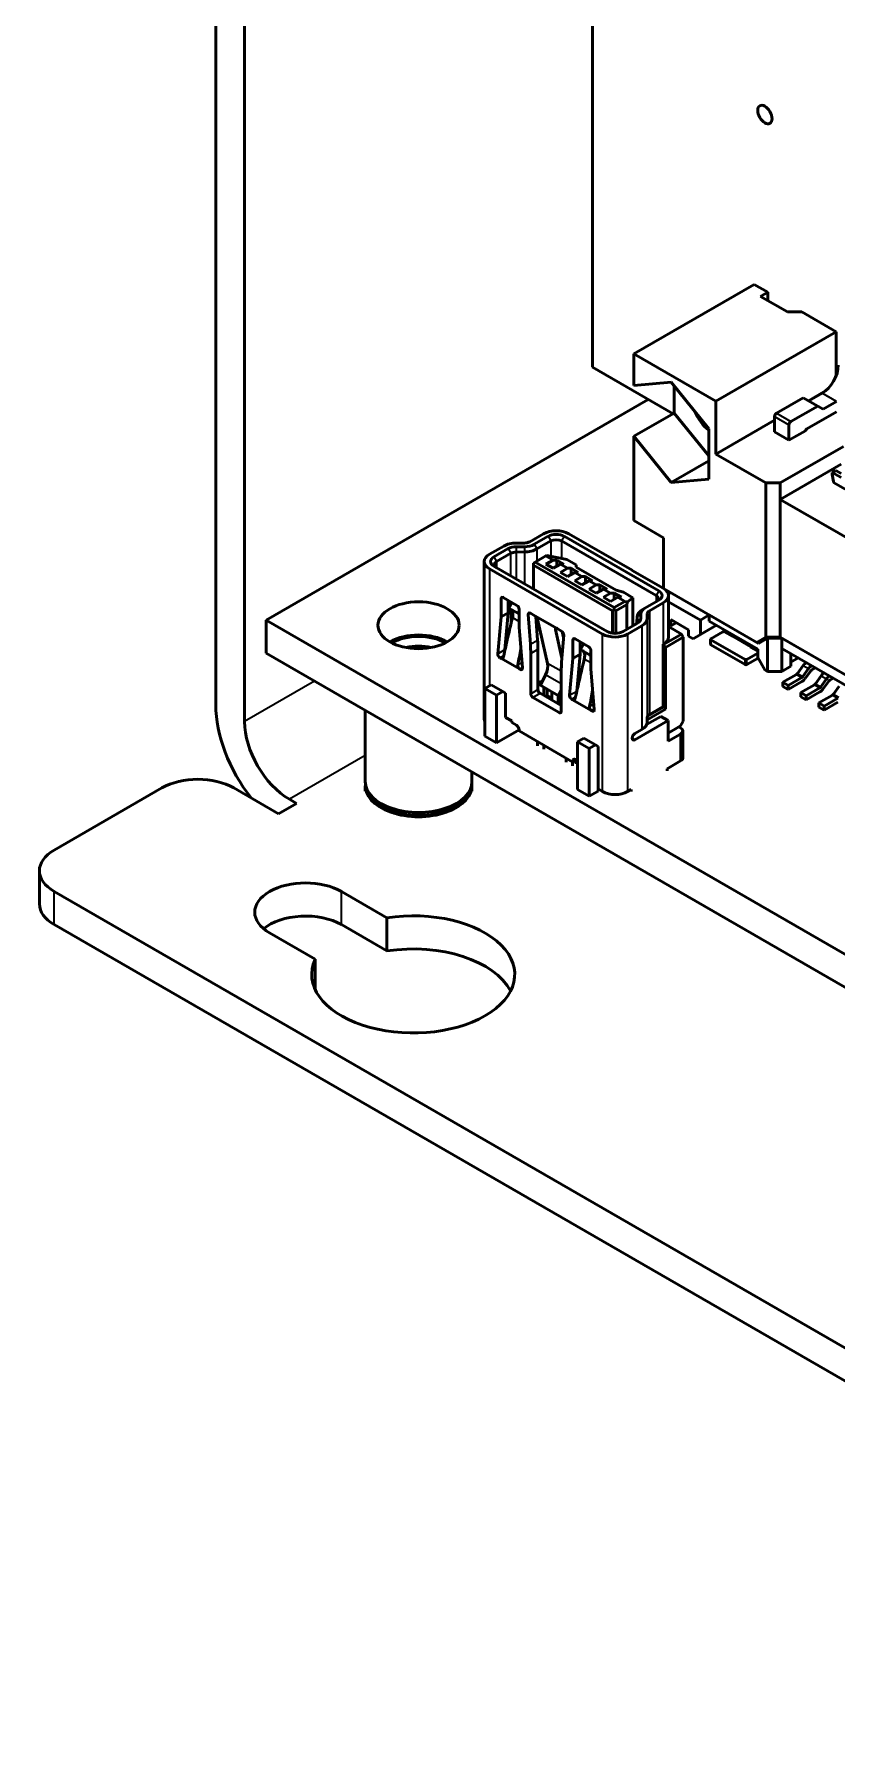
# Model space of a CAD drawing. Header units: millimetres. Extents: x 3118 to 4801, y 919 to 1849.
# Drawn here: x 3888.7 to 3920.3, y 1532.1 to 1600 of the extents above; entities that cross this region are included whole.
import ezdxf

# ---------------------------------------------------------------- set-up
doc = ezdxf.new("R2010")
doc.units = ezdxf.units.MM
doc.header["$LTSCALE"] = 1.8
doc.layers.add('외형선(ISO)', color=7, linetype='Continuous', lineweight=50)
doc.layers.add('좁은 외형선(ISO)', color=7, linetype='Continuous', lineweight=35)

msp = doc.modelspace()

# ---------------------------------------------------------------- linework, layer by layer
at = {"layer": '외형선(ISO)'}
for p, q in [((3895.856, 1629.04), (3895.856, 1573.6)), ((3896.987, 1572.947), (3896.987, 1628.387)), ((3910.705, 1626.917), (3910.705, 1586.909)), ((3917.069, 1590.175), (3912.331, 1587.439)), ((3917.606, 1589.864), (3917.069, 1590.175)), ((3917.323, 1589.701), (3917.606, 1589.864)), ((3917.323, 1589.701), (3918.384, 1589.089)), ((3917.606, 1589.864), (3917.606, 1589.538)), ((3918.95, 1589.089), (3918.384, 1589.089)), ((3920.3, 1588.309), (3918.95, 1589.089)), ((3915.563, 1585.574), (3920.3, 1588.309)), ((3920.3, 1586.579), (3920.3, 1588.309)), ((3912.331, 1587.439), (3912.331, 1586.198)), ((3915.563, 1585.574), (3912.331, 1587.439)), ((3910.705, 1586.909), (3913.873, 1585.08)), ((3912.331, 1586.198), (3913.795, 1586.329)), ((3913.795, 1586.329), (3915.28, 1584.482)), ((3912.897, 1585.643), (3897.836, 1576.947)), ((3913.922, 1586.17), (3913.922, 1585.108)), ((3915.563, 1583.492), (3915.563, 1585.574)), ((3919.006, 1585.708), (3917.946, 1585.096)), ((3919.006, 1585.708), (3919.572, 1585.382)), ((3919.204, 1585.594), (3919.882, 1585.985)), ((3919.219, 1585.586), (3919.749, 1585.892)), ((3919.784, 1585.259), (3920.315, 1585.566)), ((3912.331, 1584.19), (3913.922, 1585.108)), ((3913.922, 1585.108), (3915.28, 1583.42)), ((3917.875, 1584.974), (3917.875, 1584.361)), ((3918.511, 1584.769), (3919.572, 1585.382)), ((3919.148, 1584.484), (3920.315, 1585.157)), ((3919.572, 1585.382), (3919.784, 1585.259)), ((3915.28, 1584.482), (3915.28, 1582.502)), ((3915.563, 1583.492), (3917.875, 1584.827)), ((3918.441, 1584.035), (3917.875, 1584.361)), ((3918.441, 1584.035), (3918.441, 1584.647)), ((3919.087, 1584.407), (3918.441, 1584.035)), ((3913.795, 1582.369), (3912.331, 1584.19)), ((3912.331, 1584.19), (3912.331, 1580.867)), ((3918.094, 1582.357), (3920.583, 1583.794)), ((3915.28, 1583.226), (3913.795, 1582.369)), ((3915.563, 1583.492), (3917.529, 1582.357)), ((3918.094, 1581.703), (3920.498, 1583.092)), ((3915.28, 1582.502), (3913.795, 1582.369)), ((3917.529, 1582.357), (3918.094, 1582.357)), ((3917.529, 1582.357), (3917.529, 1576.274)), ((3918.094, 1582.357), (3918.094, 1581.703)), ((3920.145, 1582.765), (3920.286, 1582.847)), ((3920.498, 1582.561), (3920.145, 1582.765)), ((3920.145, 1582.683), (3920.145, 1582.765)), ((3920.145, 1582.683), (3920.201, 1582.406)), ((3920.201, 1582.365), (3920.201, 1582.406)), ((3920.654, 1582.104), (3920.201, 1582.365)), ((3920.498, 1582.724), (3920.286, 1582.847)), ((3918.094, 1576.274), (3918.094, 1581.703)), ((3918.094, 1581.703), (3947.086, 1564.965)), ((3913.498, 1580.193), (3912.331, 1580.867)), ((3908.225, 1580.035), (3908.771, 1580.35)), ((3908.948, 1580.248), (3908.402, 1579.933)), ((3913.311, 1578.097), (3909.584, 1580.248)), ((3909.761, 1580.35), (3912.259, 1578.908)), ((3913.498, 1578.193), (3913.498, 1580.193)), ((3906.639, 1579.54), (3907.202, 1579.865)), ((3907.379, 1579.763), (3906.816, 1579.438)), ((3907.485, 1579.579), (3906.922, 1579.254)), ((3907.694, 1579.983), (3908.014, 1579.984)), ((3908.016, 1579.84), (3907.695, 1579.839)), ((3908.016, 1579.631), (3907.696, 1579.63)), ((3908.866, 1579.479), (3908.442, 1579.234)), ((3909.054, 1580.064), (3908.508, 1579.749)), ((3908.866, 1579.479), (3908.899, 1579.497)), ((3909.149, 1579.315), (3908.866, 1579.479)), ((3909.688, 1579.331), (3908.899, 1579.497)), ((3913.205, 1577.913), (3909.478, 1580.064)), ((3906.434, 1579.254), (3906.434, 1573.049)), ((3911.094, 1576.396), (3906.639, 1578.968)), ((3906.816, 1579.07), (3911.271, 1576.498)), ((3908.442, 1579.234), (3908.371, 1579.193)), ((3908.371, 1579.193), (3908.371, 1579.111)), ((3908.371, 1579.111), (3911.483, 1577.315)), ((3908.371, 1578.172), (3908.371, 1579.111)), ((3908.442, 1579.234), (3911.553, 1577.437)), ((3908.866, 1579.152), (3909.149, 1579.315)), ((3909.149, 1578.989), (3908.866, 1579.152)), ((3909.291, 1579.315), (3909.149, 1579.315)), ((3909.432, 1579.152), (3909.149, 1578.989)), ((3909.291, 1579.315), (3909.574, 1579.152)), ((3909.291, 1579.07), (3909.291, 1579.315)), ((3909.574, 1579.152), (3909.432, 1579.152)), ((3909.715, 1578.989), (3909.432, 1579.152)), ((3909.432, 1578.825), (3909.715, 1578.989)), ((3909.715, 1578.662), (3909.432, 1578.825)), ((3910.056, 1579.119), (3909.688, 1579.331)), ((3909.856, 1578.989), (3909.715, 1578.989)), ((3909.998, 1578.825), (3909.715, 1578.662)), ((3909.856, 1578.989), (3910.139, 1578.825)), ((3909.856, 1578.744), (3909.856, 1578.989)), ((3910.139, 1578.825), (3909.998, 1578.825)), ((3910.281, 1578.662), (3909.998, 1578.825)), ((3910.056, 1579.037), (3910.056, 1579.119)), ((3911.637, 1578.124), (3910.056, 1579.037)), ((3912.259, 1578.908), (3912.259, 1578.906)), ((3912.262, 1578.906), (3913.487, 1578.199)), ((3909.998, 1578.499), (3910.281, 1578.662)), ((3910.281, 1578.335), (3909.998, 1578.499)), ((3910.422, 1578.662), (3910.281, 1578.662)), ((3910.564, 1578.499), (3910.281, 1578.335)), ((3910.422, 1578.662), (3910.705, 1578.499)), ((3910.422, 1578.417), (3910.422, 1578.662)), ((3910.705, 1578.499), (3910.564, 1578.499)), ((3910.846, 1578.335), (3910.564, 1578.499)), ((3910.564, 1578.172), (3910.846, 1578.335)), ((3910.846, 1578.009), (3910.564, 1578.172)), ((3910.988, 1578.335), (3910.846, 1578.335)), ((3911.129, 1578.172), (3910.846, 1578.009)), ((3910.988, 1578.335), (3911.271, 1578.172)), ((3910.988, 1578.09), (3910.988, 1578.335)), ((3911.271, 1578.172), (3911.129, 1578.172)), ((3911.412, 1578.009), (3911.129, 1578.172)), ((3911.92, 1578.042), (3911.637, 1578.124)), ((3917.175, 1576.07), (3913.498, 1578.193)), ((3907.099, 1577.788), (3907.099, 1577.07)), ((3907.721, 1577.527), (3907.184, 1577.837)), ((3907.382, 1577.723), (3907.382, 1577.233)), ((3907.527, 1577.639), (3907.399, 1577.418)), ((3907.399, 1577.418), (3907.753, 1577.214)), ((3911.129, 1577.846), (3911.412, 1578.009)), ((3911.412, 1577.682), (3911.129, 1577.846)), ((3911.553, 1578.009), (3911.412, 1578.009)), ((3911.695, 1577.846), (3911.412, 1577.682)), ((3911.553, 1578.009), (3911.836, 1577.846)), ((3911.553, 1577.764), (3911.553, 1578.009)), ((3911.553, 1577.437), (3911.978, 1577.682)), ((3911.553, 1577.437), (3911.553, 1577.356)), ((3911.624, 1577.315), (3912.048, 1577.56)), ((3911.836, 1577.846), (3911.695, 1577.846)), ((3911.978, 1577.682), (3911.695, 1577.846)), ((3912.288, 1577.83), (3911.92, 1578.042)), ((3911.978, 1577.682), (3912.076, 1577.663)), ((3912.076, 1577.663), (3912.048, 1577.56)), ((3912.048, 1576.58), (3912.048, 1577.56)), ((3912.288, 1577.83), (3912.076, 1577.663)), ((3912.288, 1576.718), (3912.288, 1577.83)), ((3912.765, 1577.414), (3913.311, 1577.729)), ((3913.487, 1577.627), (3912.941, 1577.312)), ((3913.684, 1577.974), (3913.781, 1578.029)), ((3913.692, 1577.913), (3913.692, 1576.28)), ((3914.948, 1576.947), (3913.692, 1577.672)), ((3897.836, 1576.947), (3960.061, 1541.022)), ((3897.836, 1575.641), (3897.836, 1576.947)), ((3907.099, 1577.07), (3906.967, 1575.621)), ((3907.099, 1577.07), (3907.382, 1577.233)), ((3907.382, 1577.233), (3907.249, 1575.784)), ((3907.753, 1577.214), (3907.806, 1577.306)), ((3907.806, 1577.183), (3907.753, 1577.214)), ((3907.806, 1576.662), (3907.806, 1577.38)), ((3908.167, 1577.163), (3908.252, 1575.998)), ((3908.428, 1577.119), (3908.252, 1577.221)), ((3908.428, 1577.119), (3909.305, 1576.613)), ((3908.468, 1577.088), (3908.535, 1576.161)), ((3908.532, 1576.983), (3908.926, 1575.241)), ((3911.553, 1577.356), (3911.483, 1577.315)), ((3911.483, 1576.43), (3911.483, 1577.315)), ((3911.624, 1577.315), (3911.553, 1577.356)), ((3911.624, 1576.423), (3911.624, 1577.315)), ((3911.907, 1576.498), (3912.47, 1576.824)), ((3912.452, 1576.884), (3912.454, 1577.069)), ((3912.602, 1577.006), (3912.604, 1577.191)), ((3912.765, 1577.414), (3912.659, 1577.353)), ((3912.854, 1577.19), (3912.852, 1577.005)), ((3913.781, 1576.723), (3913.692, 1576.774)), ((3913.781, 1576.723), (3913.781, 1576.968)), ((3913.781, 1576.968), (3914.488, 1576.56)), ((3913.993, 1576.845), (3913.781, 1576.723)), ((3914.948, 1576.947), (3915.301, 1577.152)), ((3914.948, 1576.376), (3914.948, 1576.947)), ((3914.948, 1576.376), (3915.584, 1576.743)), ((3915.301, 1576.907), (3915.301, 1577.152)), ((3917.246, 1576.029), (3915.301, 1577.152)), ((3917.21, 1575.804), (3915.301, 1576.907)), ((3907.938, 1575.06), (3907.806, 1576.662)), ((3909.24, 1576.575), (3909.494, 1575.45)), ((3909.481, 1576.511), (3909.305, 1576.613)), ((3909.481, 1575.289), (3909.565, 1576.356)), ((3909.504, 1576.494), (3909.558, 1576.257)), ((3909.927, 1576.155), (3909.927, 1575.437)), ((3910.549, 1575.894), (3910.012, 1576.204)), ((3910.21, 1576.09), (3910.21, 1575.6)), ((3912.647, 1576.721), (3912.084, 1576.396)), ((3914.205, 1576.396), (3913.498, 1575.988)), ((3914.276, 1576.274), (3913.569, 1575.866)), ((3913.692, 1576.692), (3914.205, 1576.396)), ((3914.205, 1576.396), (3914.276, 1576.274)), ((3914.276, 1576.274), (3914.276, 1572.967)), ((3914.488, 1576.56), (3914.488, 1576.315)), ((3914.665, 1576.213), (3914.488, 1576.315)), ((3914.665, 1576.213), (3914.948, 1576.376)), ((3915.354, 1576.194), (3915.354, 1575.99)), ((3915.835, 1576.484), (3915.368, 1576.215)), ((3915.368, 1576.174), (3916.712, 1575.398)), ((3916.224, 1576.3), (3915.906, 1576.484)), ((3917.175, 1576.07), (3917.529, 1576.274)), ((3917.599, 1576.233), (3917.246, 1576.029)), ((3917.529, 1576.274), (3918.094, 1576.274)), ((3917.599, 1576.233), (3917.67, 1576.274)), ((3918.165, 1576.233), (3917.599, 1576.233)), ((3917.599, 1574.927), (3917.599, 1576.233)), ((3946.025, 1560.148), (3918.094, 1576.274)), ((3946.174, 1560.062), (3918.165, 1576.233)), ((3918.165, 1576.233), (3918.165, 1575.825)), ((3960.061, 1539.715), (3897.836, 1575.641)), ((3907.051, 1575.464), (3907.086, 1575.444)), ((3907.819, 1575.021), (3907.086, 1575.444)), ((3908.265, 1575.635), (3908.265, 1574.045)), ((3908.548, 1575.798), (3908.548, 1574.208)), ((3909.927, 1575.437), (3909.795, 1573.988)), ((3909.927, 1575.437), (3910.21, 1575.6)), ((3910.21, 1575.6), (3910.078, 1574.151)), ((3910.228, 1575.785), (3910.355, 1576.006)), ((3910.581, 1575.581), (3910.228, 1575.785)), ((3910.634, 1575.673), (3910.581, 1575.581)), ((3910.634, 1575.55), (3910.581, 1575.581)), ((3910.634, 1575.029), (3910.634, 1575.747)), ((3913.498, 1575.988), (3913.487, 1575.994)), ((3913.487, 1575.994), (3913.487, 1573.545)), ((3913.498, 1575.988), (3913.569, 1575.866)), ((3913.569, 1575.866), (3913.569, 1573.432)), ((3915.368, 1575.97), (3916.712, 1575.194)), ((3916.783, 1575.398), (3917.21, 1575.645)), ((3916.783, 1575.194), (3917.226, 1575.45)), ((3917.21, 1575.731), (3916.931, 1575.892)), ((3917.21, 1575.478), (3917.21, 1575.804)), ((3917.493, 1574.988), (3917.21, 1575.478)), ((3918.165, 1574.927), (3918.165, 1575.825)), ((3947.015, 1559.168), (3918.165, 1575.825)), ((3918.518, 1575.131), (3918.518, 1575.621)), ((3918.518, 1575.294), (3918.801, 1575.457)), ((3907.819, 1575.021), (3907.853, 1575.001)), ((3908.852, 1574.793), (3908.654, 1574.376)), ((3909.468, 1573.351), (3909.468, 1574.941)), ((3910.766, 1573.427), (3910.634, 1575.029)), ((3917.599, 1574.927), (3917.493, 1574.988)), ((3918.165, 1574.927), (3917.599, 1574.927)), ((3918.518, 1575.131), (3918.165, 1574.927)), ((3918.738, 1574.808), (3918.2, 1574.498)), ((3919.004, 1575.161), (3918.779, 1574.847)), ((3919.216, 1575.039), (3918.991, 1574.724)), ((3919.298, 1574.953), (3919.073, 1574.639)), ((3919.339, 1574.992), (3919.473, 1575.069)), ((3919.711, 1574.753), (3919.486, 1574.439)), ((3906.462, 1574.253), (3906.71, 1574.396)), ((3906.922, 1573.988), (3906.462, 1574.253)), ((3906.462, 1572.375), (3906.462, 1574.253)), ((3907.169, 1574.13), (3906.71, 1574.396)), ((3906.922, 1573.988), (3907.169, 1574.13)), ((3907.169, 1574.13), (3907.275, 1574.069)), ((3907.275, 1573.114), (3907.275, 1574.069)), ((3908.548, 1574.457), (3908.672, 1574.529)), ((3908.778, 1574.304), (3908.548, 1574.437)), ((3908.633, 1574.061), (3909.468, 1573.579)), ((3909.361, 1573.968), (3908.654, 1574.376)), ((3908.715, 1574.504), (3908.672, 1574.529)), ((3908.778, 1574.304), (3908.779, 1574.304)), ((3908.778, 1573.977), (3908.778, 1574.304)), ((3908.919, 1573.957), (3908.919, 1574.223)), ((3909.096, 1574.12), (3909.097, 1574.121)), ((3909.096, 1573.794), (3909.096, 1574.12)), ((3909.344, 1573.977), (3909.096, 1574.12)), ((3909.468, 1574.192), (3909.361, 1573.968)), ((3918.2, 1574.335), (3918.2, 1574.498)), ((3918.2, 1574.498), (3918.412, 1574.375)), ((3918.412, 1574.212), (3918.2, 1574.335)), ((3918.95, 1574.686), (3918.412, 1574.375)), ((3918.412, 1574.212), (3918.95, 1574.522)), ((3918.412, 1574.212), (3918.412, 1574.375)), ((3919.445, 1574.4), (3918.907, 1574.09)), ((3918.907, 1573.926), (3918.907, 1574.09)), ((3918.907, 1574.09), (3919.12, 1573.967)), ((3919.657, 1574.277), (3919.12, 1573.967)), ((3919.12, 1573.804), (3919.657, 1574.114)), ((3919.923, 1574.631), (3919.698, 1574.316)), ((3920.005, 1574.545), (3919.78, 1574.23)), ((3920.046, 1574.584), (3920.18, 1574.661)), ((3920.418, 1574.345), (3920.193, 1574.03)), ((3901.746, 1573.383), (3901.746, 1570.58)), ((3906.922, 1572.11), (3906.922, 1573.988)), ((3908.35, 1573.898), (3909.383, 1573.302)), ((3908.866, 1573.926), (3908.937, 1573.967)), ((3908.937, 1573.967), (3909.096, 1573.875)), ((3909.344, 1573.977), (3909.345, 1573.978)), ((3909.344, 1573.651), (3909.344, 1573.977)), ((3909.468, 1573.937), (3909.361, 1573.968)), ((3909.432, 1573.6), (3909.468, 1573.62)), ((3909.879, 1573.831), (3909.914, 1573.811)), ((3910.647, 1573.388), (3909.914, 1573.811)), ((3910.647, 1573.388), (3910.682, 1573.368)), ((3913.569, 1573.432), (3912.853, 1573.019)), ((3913.512, 1573.53), (3912.867, 1573.158)), ((3913.487, 1573.545), (3912.941, 1573.229)), ((3913.512, 1573.53), (3913.487, 1573.545)), ((3913.512, 1573.53), (3913.569, 1573.432)), ((3919.12, 1573.804), (3918.907, 1573.926)), ((3919.12, 1573.804), (3919.12, 1573.967)), ((3920.152, 1573.992), (3919.614, 1573.681)), ((3919.614, 1573.518), (3919.614, 1573.681)), ((3919.614, 1573.681), (3919.827, 1573.559)), ((3919.827, 1573.396), (3919.614, 1573.518)), ((3920.364, 1573.869), (3919.827, 1573.559)), ((3919.827, 1573.396), (3920.364, 1573.706)), ((3919.827, 1573.396), (3919.827, 1573.559)), ((3907.523, 1572.971), (3907.275, 1573.114)), ((3907.523, 1572.906), (3907.523, 1572.971)), ((3907.7, 1572.804), (3907.523, 1572.906)), ((3913.675, 1572.987), (3912.367, 1572.232)), ((3913.392, 1573.151), (3912.831, 1572.827)), ((3912.852, 1572.923), (3912.853, 1573.085)), ((3912.853, 1573.085), (3912.853, 1573.019)), ((3912.854, 1573.065), (3912.853, 1573.019)), ((3913.675, 1572.987), (3913.392, 1573.151)), ((3913.675, 1572.171), (3913.675, 1572.987)), ((3914.099, 1572.742), (3913.675, 1572.497)), ((3914.17, 1572.783), (3914.099, 1572.742)), ((3914.17, 1572.702), (3914.099, 1572.742)), ((3914.17, 1572.783), (3914.276, 1572.967)), ((3906.922, 1572.11), (3906.462, 1572.375)), ((3907.806, 1572.62), (3906.922, 1572.11)), ((3907.806, 1572.579), (3907.806, 1572.62)), ((3907.806, 1572.579), (3909.927, 1571.354)), ((3908.531, 1571.997), (3908.531, 1572.161)), ((3908.778, 1571.854), (3908.778, 1572.018)), ((3910.351, 1572.293), (3910.104, 1572.15)), ((3910.104, 1572.15), (3910.104, 1570.273)), ((3910.104, 1572.15), (3910.564, 1571.885)), ((3910.351, 1572.293), (3910.811, 1572.028)), ((3910.811, 1572.028), (3910.564, 1571.885)), ((3910.917, 1571.967), (3910.811, 1572.028)), ((3912.647, 1572.639), (3912.367, 1572.477)), ((3914.17, 1572.457), (3913.675, 1572.171)), ((3914.258, 1571.518), (3914.258, 1572.579)), ((3909.662, 1571.344), (3909.662, 1571.507)), ((3909.909, 1571.201), (3909.909, 1571.365)), ((3909.927, 1571.354), (3910.069, 1571.436)), ((3909.927, 1571.395), (3909.927, 1571.354)), ((3910.104, 1571.416), (3910.033, 1571.456)), ((3910.051, 1571.426), (3910.051, 1571.283)), ((3910.564, 1571.885), (3910.564, 1570.007)), ((3910.917, 1570.293), (3910.917, 1571.967)), ((3914.17, 1571.395), (3913.639, 1571.089)), ((3905.946, 1570.958), (3905.946, 1570.58)), ((3913.639, 1571.007), (3913.639, 1571.089)), ((3893.734, 1570.334), (3889.492, 1567.884)), ((3898.331, 1569.313), (3896.563, 1570.334)), ((3901.746, 1570.409), (3901.746, 1570.211)), ((3905.946, 1570.409), (3905.946, 1570.211)), ((3910.104, 1570.273), (3910.564, 1570.007)), ((3910.564, 1570.007), (3910.917, 1570.211)), ((3911.094, 1570.191), (3910.917, 1570.293)), ((3910.917, 1570.211), (3910.917, 1570.293)), ((3912.084, 1570.191), (3912.225, 1570.273)), ((3912.225, 1570.273), (3912.225, 1570.191)), ((3899.038, 1569.721), (3898.331, 1569.313)), ((3899.038, 1569.721), (3898.755, 1569.885)), ((3888.906, 1565.761), (3888.906, 1567.068)), ((3889.492, 1566.251), (3952.849, 1529.672)), ((3900.805, 1566.251), (3902.599, 1565.216)), ((3902.599, 1563.91), (3902.599, 1565.216)), ((3952.849, 1528.366), (3889.492, 1564.945)), ((3899.77, 1563.583), (3897.977, 1564.618)), ((3902.599, 1563.91), (3900.805, 1564.945)), ((3899.77, 1562.388), (3899.77, 1563.583))]:
    msp.add_line(p, q, dxfattribs=at)
for centre, major_axis in [((3917.493, 1596.87), (0.2, -0.346)), ((3903.846, 1576.743), (1.6, 0))]:
    msp.add_ellipse(centre, major_axis=major_axis, ratio=0.57735, dxfattribs=at)
for centre, major_axis, ratio, start_param, end_param in [((3919.749, 1586.627), (-0.45, -0.779), 0.57735, 0.785398, 2.356194), ((3915.386, 1585.267), (-0.55, 0.953), 0.57735, 1.348405, 2.219405), ((3917.946, 1585.014), (-0.05, -0.0866), 0.57735, 3.926991, 5.497787), ((3918.511, 1584.688), (-0.05, -0.0866), 0.57735, 3.926991, 5.497787), ((3919.148, 1584.402), (-0.05, -0.0866), 0.57735, 3.926991, 4.974188), ((3909.266, 1580.064), (0.7, 0), 0.57735, 0.785398, 2.356194), ((3909.266, 1580.064), (-0.45, 0), 0.57735, 3.926991, 5.497787), ((3909.266, 1579.942), (-0.3, 0), 0.57735, 3.926991, 5.497787), ((3907.134, 1579.254), (-0.7, 0), 0.57735, 5.497787, 7.068583), ((3907.697, 1579.579), (0.7, 0), 0.57735, 1.575627, 2.356194), ((3907.697, 1579.579), (-0.45, 0), 0.57735, 4.71722, 5.497787), ((3907.697, 1579.457), (-0.3, 0), 0.57735, 4.71722, 5.497787), ((3908.013, 1580.157), (0.3, 0), 0.57735, 4.71722, 5.497787), ((3908.013, 1580.157), (-0.55, 0), 0.57735, 1.575627, 2.356194), ((3908.013, 1580.035), (-0.7, 0), 0.57735, 1.575627, 2.356194), ((3907.134, 1579.254), (-0.45, 0), 0.57735, 5.497787, 7.068583), ((3907.134, 1579.132), (-0.3, 0), 0.57735, 5.497787, 7.068583), ((3912.992, 1577.913), (0.45, 0), 0.57735, 5.497787, 7.068583), ((3912.992, 1577.913), (0.7, 0), 0.57735, 5.497787, 7.068583), ((3907.184, 1577.739), (-0.06, 0.104), 0.57735, 5.497787, 7.068583), ((3907.721, 1577.429), (0.06, -0.104), 0.57735, 0.785398, 2.356194), ((3912.992, 1577.79), (0.3, 0), 0.57735, 5.497787, 7.068583), ((3908.252, 1577.123), (-0.06, 0.104), 0.57735, 5.497787, 7.15585), ((3908.448, 1577.032), (-0.077, 0.0938), 0.434657, 3.855523, 5.425773), ((3912.152, 1576.885), (0.3, 0), 0.57735, 5.497787, 6.278354), ((3913.154, 1577.067), (-0.7, 0), 0.57735, 5.497787, 6.278354), ((3912.152, 1577.007), (0.45, 0), 0.57735, 5.497787, 6.278354), ((3913.154, 1577.189), (-0.55, 0), 0.57735, 5.497787, 6.278354), ((3912.152, 1577.007), (0.7, 0), 0.57735, 5.497787, 6.278354), ((3913.154, 1577.189), (-0.3, 0), 0.57735, 5.497787, 6.278354), ((3903.846, 1575.437), (-1.6, 0), 0.57735, 3.926991, 5.497787), ((3903.846, 1575.437), (1.5, 0), 0.57735, 0.787484, 2.354109), ((3905.013, 1577.839), (-2.5, 4.33), 0.57735, 3.926991, 4.014257), ((3909.325, 1576.526), (-0.077, 0.0938), 0.434324, 5.426453, 6.996702), ((3909.481, 1576.413), (0.06, -0.104), 0.57735, 0.698132, 2.356194), ((3910.012, 1576.106), (-0.06, 0.104), 0.57735, 5.497787, 7.068583), ((3911.589, 1576.682), (-0.7, 0), 0.57735, 0.785398, 2.356194), ((3911.589, 1576.682), (0.45, 0), 0.57735, 3.926991, 5.497787), ((3912.992, 1576.28), (0.7, 0), 0.57735, 5.497787, 6.283185), ((3915.404, 1576.194), (-0.05, 0), 0.57735, 5.497787, 7.068583), ((3915.87, 1576.464), (0.05, 0), 0.57735, 0.785398, 2.356194), ((3916.224, 1576.382), (0.05, 0.0866), 0.57735, 3.926991, 4.641619), ((3903.846, 1575.216), (1.229, 0), 0.57735, 1.154502, 1.987091), ((3907.051, 1575.562), (-0.06, 0.104), 0.57735, 0.68573, 2.356194), ((3907.108, 1575.556), (-0.026, 0.12), 0.698193, 2.573554, 4.130412), ((3907.334, 1575.726), (0.06, -0.104), 0.57735, 3.827322, 4.03724), ((3904.73, 1577.676), (-2.5, 4.33), 0.57735, 3.926991, 4.014257), ((3910.549, 1575.796), (0.06, -0.104), 0.57735, 0.785398, 2.356194), ((3915.404, 1575.99), (-0.05, 0), 0.57735, 0, 0.785398), ((3916.747, 1575.418), (-0.05, 0), 0.57735, 0.785398, 2.356194), ((3916.931, 1575.974), (0.05, 0.0866), 0.57735, 3.926991, 4.641619), ((3916.931, 1575.974), (0.175, 0.303), 0.57735, 4.508958, 4.692185), ((3907.842, 1575.132), (-0.027, 0.12), 0.697647, 1.01633, 2.573187), ((3907.853, 1575.099), (0.06, -0.104), 0.57735, 5.497787, 7.168252), ((3908.513, 1574.892), (-0.3, -0.52), 0.57735, 1.710423, 2.583087), ((3913.003, 1572.899), (2.5, -4.33), 0.57735, 3.839724, 3.926991), ((3916.747, 1575.214), (-0.05, 0), 0.57735, 0.785398, 2.356194), ((3918.738, 1574.89), (-0.05, -0.0866), 0.57735, 0.785398, 1.402944), ((3918.95, 1574.767), (-0.05, -0.0866), 0.57735, 0.785398, 1.402944), ((3919.127, 1575.033), (0.15, 0.26), 0.57735, 0.818199, 1.402944), ((3919.339, 1574.91), (0.15, 0.26), 0.57735, 0.818199, 1.402944), ((3919.339, 1574.91), (0.05, 0.0866), 0.57735, 0.785398, 1.402944), ((3919.834, 1574.624), (0.15, 0.26), 0.57735, 0.818199, 1.402944), ((3920.046, 1574.502), (0.15, 0.26), 0.57735, 0.818199, 1.402944), ((3908.35, 1573.996), (-0.06, 0.104), 0.57735, 0.785398, 2.356194), ((3908.633, 1574.159), (0.06, -0.104), 0.57735, 3.926991, 5.497787), ((3910.162, 1574.093), (0.06, -0.104), 0.57735, 3.827322, 4.03724), ((3918.95, 1574.767), (-0.15, -0.26), 0.57735, 0.785398, 1.402944), ((3919.445, 1574.482), (-0.05, -0.0866), 0.57735, 0.785398, 1.402944), ((3919.657, 1574.359), (-0.05, -0.0866), 0.57735, 0.785398, 1.402944), ((3919.657, 1574.359), (-0.15, -0.26), 0.57735, 0.785398, 1.402944), ((3920.046, 1574.502), (0.05, 0.0866), 0.57735, 0.785398, 1.402944), ((3920.152, 1574.073), (-0.05, -0.0866), 0.57735, 0.785398, 1.402944), ((3898.755, 1571.926), (2.05, -3.551), 0.57735, 3.926991, 4.949961), ((3909.383, 1573.4), (0.06, -0.104), 0.57735, 5.497787, 7.068583), ((3909.879, 1573.929), (-0.06, 0.104), 0.57735, 0.68573, 2.356194), ((3909.937, 1573.923), (-0.026, 0.12), 0.698193, 2.573555, 4.130412), ((3910.67, 1573.499), (-0.027, 0.12), 0.697647, 1.01633, 2.573187), ((3910.682, 1573.466), (0.06, -0.104), 0.57735, 5.497787, 7.168252), ((3898.755, 1571.926), (-1.25, 2.165), 0.57735, 0.785398, 2.356194), ((3907.134, 1573.049), (-0.7, 0), 0.57735, 0, 0.28506), ((3907.7, 1572.681), (-0.075, 0.13), 0.57735, 3.926991, 5.497787), ((3912.152, 1572.925), (0.7, 0), 0.57735, 5.497787, 6.278354), ((3913.154, 1572.891), (0.212, -0.367), 0.57735, 3.629414, 3.92216), ((3913.154, 1573.107), (-0.3, 0), 0.57735, 5.497787, 5.985601), ((3913.958, 1572.579), (0.3, 0), 0.57735, 5.497787, 7.068583), ((3912.367, 1572.355), (-0.075, -0.13), 0.57735, 3.926991, 7.068583), ((3910.033, 1571.334), (-0.075, 0.13), 0.57735, 5.497787, 7.068583), ((3913.958, 1571.518), (0.3, 0), 0.57735, 5.497787, 6.283185), ((3895.149, 1569.517), (2, 0), 0.57735, 0.785398, 2.356194), ((3903.846, 1570.409), (2.1, 0), 0.57735, 3.070823, 6.353955), ((3903.846, 1570.58), (-2.1, 0), 0.57735, 0, 3.141593), ((3903.846, 1570.409), (1.995, 0), 0.57735, 3.434174, 5.990604), ((3911.589, 1570.477), (-0.7, 0), 0.57735, 0.785398, 2.356194), ((3890.906, 1567.068), (-2, 0), 0.57735, 5.497787, 7.068583), ((3899.391, 1565.435), (-2, 0), 0.57735, 3.926991, 7.068583), ((3890.906, 1565.761), (-2, 0), 0.57735, 0, 0.785398), ((3899.391, 1564.128), (-2, 0), 0.57735, 3.926991, 5.681921), ((3903.634, 1562.985), (4, 0), 0.57735, 2.879793, 8.115781), ((3903.634, 1561.679), (4, 0), 0.57735, 0.286757, 1.832596)]:
    msp.add_ellipse(centre, major_axis=major_axis, ratio=ratio, start_param=start_param, end_param=end_param, dxfattribs=at)
for points, knots in [([(3907.193, 1575.505), (3907.249, 1575.763), (3907.306, 1576.021), (3907.424, 1576.534), (3907.485, 1576.79), (3907.546, 1577.044)], [-0.1744202, -0.1744202, -0.1744202, -0.1744202, -0.0872106, -0.0872106, -0.000001, -0.000001, -0.000001, -0.000001]), ([(3907.546, 1577.044), (3907.554, 1577.075), (3907.559, 1577.105), (3907.562, 1577.133), (3907.565, 1577.161), (3907.566, 1577.188), (3907.564, 1577.212), (3907.562, 1577.237), (3907.559, 1577.259), (3907.552, 1577.279), (3907.546, 1577.299), (3907.538, 1577.317), (3907.527, 1577.331), (3907.517, 1577.346), (3907.504, 1577.357), (3907.49, 1577.366)], [0, 0, 0, 0, 0.2, 0.2, 0.2, 0.4, 0.4, 0.4, 0.6, 0.6, 0.6, 0.8, 0.8, 0.8, 1, 1, 1, 1]), ([(3910.021, 1573.872), (3910.077, 1574.13), (3910.135, 1574.388), (3910.253, 1574.901), (3910.313, 1575.157), (3910.375, 1575.411)], [-0.1744202, -0.1744202, -0.1744202, -0.1744202, -0.0872106, -0.0872106, -0.000001, -0.000001, -0.000001, -0.000001]), ([(3910.375, 1575.411), (3910.382, 1575.442), (3910.387, 1575.472), (3910.39, 1575.5), (3910.393, 1575.528), (3910.394, 1575.555), (3910.392, 1575.579), (3910.391, 1575.604), (3910.387, 1575.626), (3910.381, 1575.646), (3910.375, 1575.666), (3910.366, 1575.684), (3910.356, 1575.698), (3910.345, 1575.713), (3910.333, 1575.724), (3910.319, 1575.733)], [0, 0, 0, 0, 0.2, 0.2, 0.2, 0.4, 0.4, 0.4, 0.6, 0.6, 0.6, 0.8, 0.8, 0.8, 1, 1, 1, 1])]:
    msp.add_open_spline(points, degree=3, knots=knots, dxfattribs=at)
for points in [[(3907.756, 1575.18), (3907.797, 1575.391), (3907.837, 1575.603), (3907.876, 1575.815)], [(3910.585, 1573.547), (3910.626, 1573.758), (3910.665, 1573.97), (3910.704, 1574.182)]]:
    msp.add_open_spline(points, degree=3, dxfattribs=at)
at = {"layer": '좁은 외형선(ISO)'}
for p, q in [((3920.315, 1585.566), (3919.749, 1585.892)), ((3917.875, 1584.974), (3918.441, 1584.647)), ((3917.946, 1585.096), (3918.511, 1584.769)), ((3908.948, 1580.248), (3909.054, 1580.064)), ((3909.584, 1580.248), (3909.478, 1580.064)), ((3907.379, 1579.763), (3907.485, 1579.579)), ((3907.485, 1578.684), (3907.485, 1579.579)), ((3907.695, 1579.839), (3907.696, 1579.63)), ((3907.696, 1579.63), (3907.696, 1578.562)), ((3908.016, 1579.84), (3908.016, 1579.631)), ((3908.016, 1579.631), (3908.016, 1578.377)), ((3908.402, 1579.933), (3908.508, 1579.749)), ((3908.508, 1579.749), (3908.508, 1579.272)), ((3909.054, 1580.064), (3909.054, 1579.465)), ((3909.478, 1580.064), (3909.478, 1579.375)), ((3906.639, 1578.968), (3906.639, 1574.355)), ((3906.816, 1579.438), (3906.922, 1579.254)), ((3906.922, 1579.254), (3906.922, 1579.009)), ((3913.311, 1578.097), (3913.205, 1577.913)), ((3907.099, 1577.788), (3907.184, 1577.837)), ((3907.485, 1577.567), (3907.485, 1577.663)), ((3913.205, 1577.913), (3913.205, 1577.668)), ((3913.487, 1577.627), (3913.487, 1575.994)), ((3907.485, 1576.79), (3907.485, 1577.368)), ((3907.546, 1577.044), (3907.806, 1576.895)), ((3908.167, 1577.163), (3908.26, 1577.216)), ((3912.602, 1577.006), (3912.452, 1576.884)), ((3912.604, 1577.191), (3912.454, 1577.069)), ((3912.852, 1577.005), (3912.852, 1572.923)), ((3912.854, 1577.19), (3912.854, 1573.065)), ((3912.941, 1577.312), (3912.941, 1573.229)), ((3908.252, 1575.998), (3908.535, 1576.161)), ((3909.305, 1576.613), (3909.24, 1576.575)), ((3909.927, 1576.155), (3910.012, 1576.204)), ((3911.094, 1570.191), (3911.094, 1576.396)), ((3912.084, 1576.396), (3912.084, 1570.191)), ((3912.647, 1576.721), (3912.647, 1572.639)), ((3915.368, 1575.97), (3915.368, 1576.174)), ((3916.224, 1576.3), (3916.931, 1575.892)), ((3906.967, 1575.621), (3907.249, 1575.784)), ((3907.051, 1575.464), (3907.203, 1575.552)), ((3908.265, 1575.635), (3908.548, 1575.798)), ((3910.634, 1575.262), (3910.375, 1575.411)), ((3916.712, 1575.194), (3916.712, 1575.398)), ((3916.783, 1575.194), (3916.783, 1575.398)), ((3907.853, 1575.001), (3907.938, 1575.05)), ((3909.468, 1574.437), (3908.852, 1574.793)), ((3909.468, 1574.928), (3908.926, 1575.241)), ((3918.738, 1574.808), (3918.95, 1574.686)), ((3918.779, 1574.847), (3918.991, 1574.724)), ((3919.004, 1575.161), (3919.216, 1575.039)), ((3919.711, 1574.753), (3919.923, 1574.631)), ((3899.745, 1574.539), (3896.987, 1572.947)), ((3908.265, 1574.045), (3908.548, 1574.208)), ((3908.35, 1573.898), (3908.633, 1574.061)), ((3909.795, 1573.988), (3910.078, 1574.151)), ((3919.445, 1574.4), (3919.657, 1574.277)), ((3919.486, 1574.439), (3919.698, 1574.316)), ((3920.193, 1574.03), (3920.405, 1573.908)), ((3909.383, 1573.302), (3909.468, 1573.351)), ((3909.879, 1573.831), (3910.032, 1573.919)), ((3910.682, 1573.368), (3910.767, 1573.417)), ((3920.152, 1573.992), (3920.364, 1573.869)), ((3912.367, 1572.232), (3912.261, 1572.293)), ((3914.17, 1571.395), (3914.17, 1572.457)), ((3901.746, 1571.612), (3898.755, 1569.885)), ((3909.927, 1571.395), (3910.033, 1571.456)), ((3889.492, 1564.945), (3889.492, 1566.251)), ((3900.805, 1564.945), (3900.805, 1566.251))]:
    msp.add_line(p, q, dxfattribs=at)
for points, knots in [([(3907.193, 1575.506), (3907.177, 1575.497), (3907.161, 1575.488), (3907.145, 1575.478), (3907.125, 1575.467), (3907.105, 1575.456), (3907.086, 1575.444)], [0.5118396, 0.5118396, 0.5118396, 0.5118396, 0.7305056, 0.7305056, 0.7305056, 1, 1, 1, 1]), ([(3907.819, 1575.021), (3907.839, 1575.032), (3907.858, 1575.044), (3907.878, 1575.055), (3907.897, 1575.067), (3907.916, 1575.078), (3907.936, 1575.089)], [0, 0, 0, 0, 0.2695171, 0.2695171, 0.2695171, 0.5328653, 0.5328653, 0.5328653, 0.5328653]), ([(3910.022, 1573.873), (3910.006, 1573.864), (3909.989, 1573.855), (3909.973, 1573.846), (3909.954, 1573.834), (3909.934, 1573.823), (3909.914, 1573.811)], [0.5118396, 0.5118396, 0.5118396, 0.5118396, 0.7304829, 0.7304829, 0.7304829, 1, 1, 1, 1]), ([(3910.647, 1573.388), (3910.667, 1573.399), (3910.687, 1573.411), (3910.706, 1573.422), (3910.726, 1573.434), (3910.745, 1573.445), (3910.764, 1573.456)], [0, 0, 0, 0, 0.2694944, 0.2694944, 0.2694944, 0.5328654, 0.5328654, 0.5328654, 0.5328654])]:
    msp.add_open_spline(points, degree=3, knots=knots, dxfattribs=at)
for points in [[(3907.756, 1575.18), (3907.811, 1575.211), (3907.866, 1575.243), (3907.92, 1575.275)], [(3910.585, 1573.547), (3910.639, 1573.578), (3910.694, 1573.61), (3910.749, 1573.642)]]:
    msp.add_open_spline(points, degree=3, dxfattribs=at)

doc.saveas('drawing.dxf')
